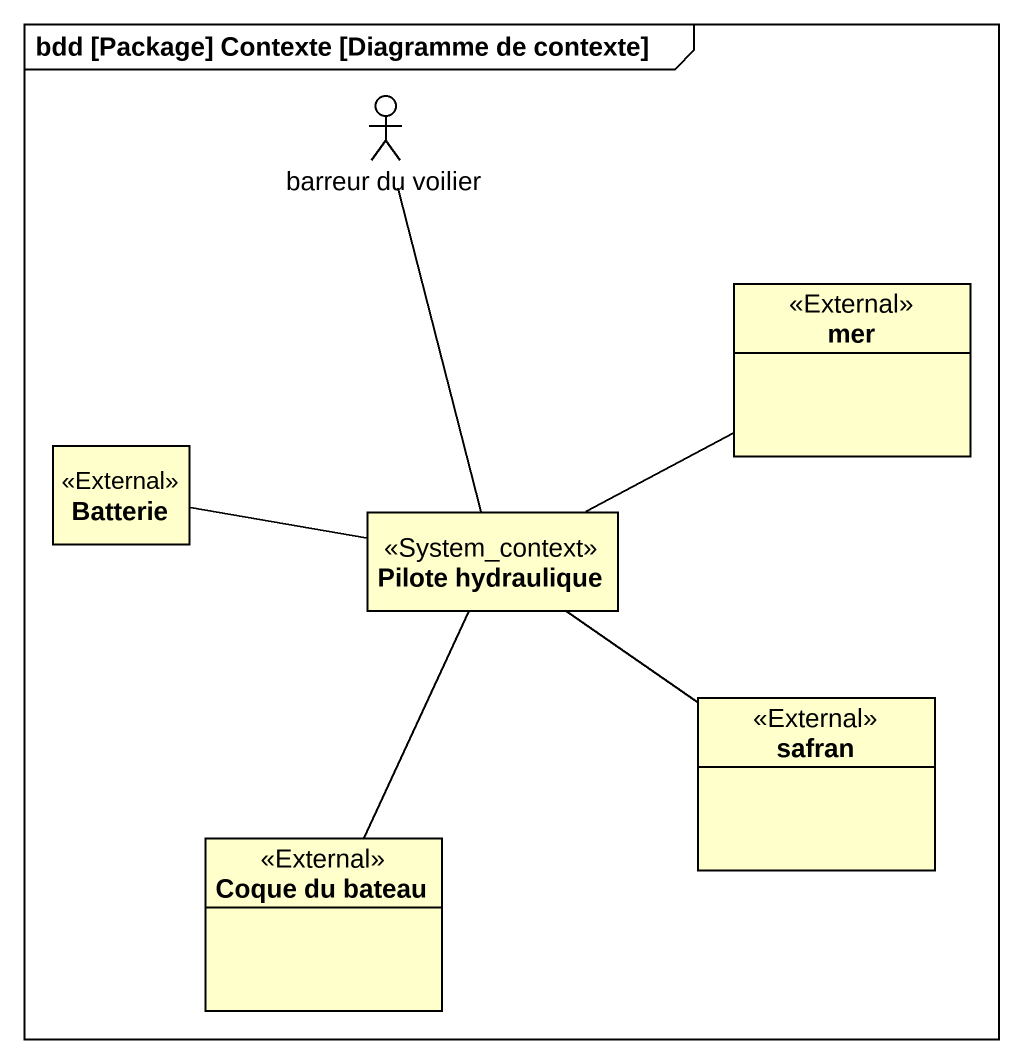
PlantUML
@startuml
mainframe bdd [Package] Contexte [Diagramme de contexte]
allowmixing
hide circle
hide empty members
actor "barreur du voilier" as barreur_du_voilier
class mer <<External>>
class Batterie <<External>>
class "Pilote hydraulique" as Pilote_hydraulique <<System_context>>
class safran <<External>>
class "Coque du bateau" as Coque_du_bateau <<External>>
barreur_du_voilier -- Pilote_hydraulique
mer -left- Pilote_hydraulique
Batterie -right- Pilote_hydraulique
safran -up- Pilote_hydraulique
Coque_du_bateau -up- Pilote_hydraulique
@enduml
